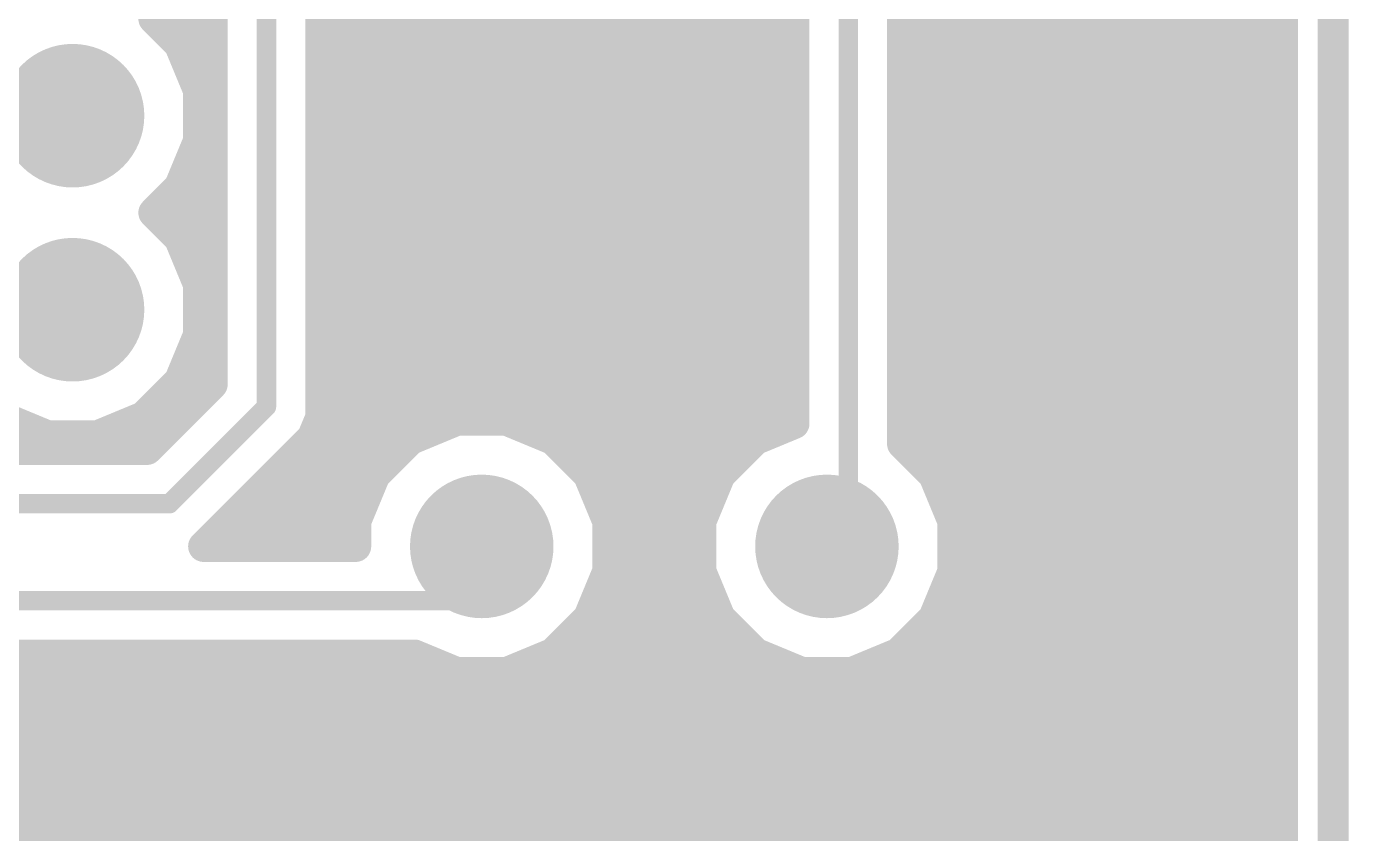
# Model space of a CAD drawing. Extents: x -0.2 to 78.9, y -2.7 to 86.6.
# Drawn here: x 61.63 to 78.94, y 17.27 to 27.84 of the extents above; entities that cross this region are included whole.
import ezdxf

# ---------------------------------------------------------------- set-up
doc = ezdxf.new("R2010")
doc.units = 0
for name, color, linetype in [('16', 174, 'CONTINUOUS'), ('17', 94, 'CONTINUOUS'), ('20', 178, 'CONTINUOUS')]:
    doc.layers.add(name, color=color, linetype=linetype)

# ---------------------------------------------------------------- blocks, each defined once
blk = doc.blocks.new('ROUNDP')
at = {"const_width": 0.5}
blk.add_lwpolyline([(0, -0.25, 1), (0, 0.25, 1), (0, -0.25)], format="xyb", dxfattribs=at)

msp = doc.modelspace()

# ---------------------------------------------------------------- linework, layer by layer
at = {"layer": '16'}
for points, const_width in [([(78.0796, 85.6996), (78.0796, -1.8796)], 0.4064), ([(72.39, 21.59), (72.39, 41.91)], 0.254), ([(73.1011, 22.3755), (73.1011, 41.7685)], 0.4064), ([(71.6788, 41.6154), (71.6788, 22.6393)], 0.4064), ([(64.77, 22.86), (64.77, 38.1)], 0.254), ([(65.4811, 22.7185), (65.4811, 38.0473)], 0.4064), ([(64.0588, 37.6973), (64.0588, 23.1545)], 0.4064), ([(63.2948, 27.9399), (63.6296, 28.2747)], 0.4064), ([(63.3965, 28.0416), (64.0588, 28.0416)], 0.4064), ([(65.4811, 28.0416), (71.6788, 28.0416)], 0.4064), ([(73.1011, 28.0416), (78.0796, 28.0416)], 0.4064), ([(63.6296, 27.6052), (63.2948, 27.9399)], 0.4064), ([(63.5996, 27.6352), (64.0588, 27.6352)], 0.4064), ([(63.8809, 26.9984), (63.6296, 27.6052)], 0.4064), ([(65.4811, 27.6352), (71.6788, 27.6352)], 0.4064), ([(73.1011, 27.6352), (78.0796, 27.6352)], 0.4064), ([(63.7855, 27.2288), (64.0588, 27.2288)], 0.4064), ([(65.4811, 27.2288), (71.6788, 27.2288)], 0.4064), ([(73.1011, 27.2288), (78.0796, 27.2288)], 0.4064), ([(63.8809, 26.3415), (63.8809, 26.9984)], 0.4064), ([(63.8809, 26.8224), (64.0588, 26.8224)], 0.4064), ([(65.4811, 26.8224), (71.6788, 26.8224)], 0.4064), ([(73.1011, 26.8224), (78.0796, 26.8224)], 0.4064), ([(63.6296, 25.7347), (63.8809, 26.3415)], 0.4064), ([(63.8809, 26.416), (64.0588, 26.416)], 0.4064), ([(65.4811, 26.416), (71.6788, 26.416)], 0.4064), ([(73.1011, 26.416), (78.0796, 26.416)], 0.4064), ([(63.7434, 26.0096), (64.0588, 26.0096)], 0.4064), ([(65.4811, 26.0096), (71.6788, 26.0096)], 0.4064), ([(73.1011, 26.0096), (78.0796, 26.0096)], 0.4064), ([(63.2948, 25.3999), (63.6296, 25.7347)], 0.4064), ([(63.4981, 25.6032), (64.0588, 25.6032)], 0.4064), ([(65.4811, 25.6032), (71.6788, 25.6032)], 0.4064), ([(73.1011, 25.6032), (78.0796, 25.6032)], 0.4064), ([(63.6296, 25.0652), (63.2948, 25.3999)], 0.4064), ([(63.498, 25.1968), (64.0588, 25.1968)], 0.4064), ([(65.4811, 25.1968), (71.6788, 25.1968)], 0.4064), ([(73.1011, 25.1968), (78.0796, 25.1968)], 0.4064), ([(63.8809, 24.4584), (63.6296, 25.0652)], 0.4064), ([(63.7435, 24.7904), (64.0588, 24.7904)], 0.4064), ([(65.4811, 24.7904), (71.6788, 24.7904)], 0.4064), ([(73.1011, 24.7904), (78.0796, 24.7904)], 0.4064), ([(63.8809, 23.8015), (63.8809, 24.4584)], 0.4064), ([(63.8809, 24.384), (64.0588, 24.384)], 0.4064), ([(65.4811, 24.384), (71.6788, 24.384)], 0.4064), ([(73.1011, 24.384), (78.0796, 24.384)], 0.4064), ([(63.8809, 23.9776), (64.0588, 23.9776)], 0.4064), ([(65.4811, 23.9776), (71.6788, 23.9776)], 0.4064), ([(73.1011, 23.9776), (78.0796, 23.9776)], 0.4064), ([(63.6296, 23.1947), (63.8809, 23.8015)], 0.4064), ([(63.7855, 23.5712), (64.0588, 23.5712)], 0.4064), ([(65.4811, 23.5712), (71.6788, 23.5712)], 0.4064), ([(73.1011, 23.5712), (78.0796, 23.5712)], 0.4064), ([(63.1652, 22.7303), (63.6296, 23.1947)], 0.4064), ([(64.0588, 23.1545), (63.2054, 22.3011)], 0.4064), ([(63.5997, 23.1648), (64.0588, 23.1648)], 0.4064), ([(65.4811, 23.1648), (71.6788, 23.1648)], 0.4064), ([(73.1011, 23.1648), (78.0796, 23.1648)], 0.4064), ([(61.2947, 22.7303), (61.9015, 22.479)], 0.4064), ([(62.5584, 22.479), (63.1652, 22.7303)], 0.4064), ([(63.1933, 22.7584), (63.6627, 22.7584)], 0.4064), ([(63.5, 21.59), (64.77, 22.86)], 0.254), ([(65.3728, 22.4571), (65.4811, 22.7185)], 0.4064), ([(65.4811, 22.7584), (71.6788, 22.7584)], 0.4064), ([(67.2609, 22.6821), (66.6541, 22.4308)], 0.4064), ([(67.9178, 22.6821), (67.2609, 22.6821)], 0.4064), ([(68.5246, 22.4308), (67.9178, 22.6821)], 0.4064), ([(73.1011, 22.7584), (78.0796, 22.7584)], 0.4064), ([(71.6788, 22.6393), (71.1753, 22.4308)], 0.4064), ([(47.0561, 22.352), (63.2563, 22.352)], 0.4064), ([(61.9015, 22.479), (62.5584, 22.479)], 0.4064), ([(65.1728, 22.2571), (65.3728, 22.4571)], 0.4064), ([(65.2677, 22.352), (66.5753, 22.352)], 0.4064), ([(66.6541, 22.4308), (66.1897, 21.9664)], 0.4064), ([(68.989, 21.9664), (68.5246, 22.4308)], 0.4064), ([(68.6034, 22.352), (71.0965, 22.352)], 0.4064), ([(71.1753, 22.4308), (70.7109, 21.9664)], 0.4064), ([(73.5102, 21.9664), (73.1011, 22.3755)], 0.4064), ([(73.1246, 22.352), (78.0796, 22.352)], 0.4064), ([(63.2054, 22.3011), (47.1579, 22.3011)], 0.4064), ([(63.9467, 21.0311), (65.1728, 22.2571)], 0.4064), ([(66.1897, 21.9664), (65.9384, 21.3596)], 0.4064), ([(69.2403, 21.3596), (68.989, 21.9664)], 0.4064), ([(70.7109, 21.9664), (70.4596, 21.3596)], 0.4064), ([(73.7615, 21.3596), (73.5102, 21.9664)], 0.4064), ([(64.8612, 21.9456), (66.1811, 21.9456)], 0.4064), ([(68.9977, 21.9456), (70.7023, 21.9456)], 0.4064), ([(73.5189, 21.9456), (78.0796, 21.9456)], 0.4064), ([(46.99, 21.59), (63.5, 21.59)], 0.254), ([(64.4548, 21.5392), (66.0128, 21.5392)], 0.4064), ([(69.166, 21.5392), (70.534, 21.5392)], 0.4064), ([(72.1106, 21.0312), (72.39, 21.59)], 0.254), ([(73.6872, 21.5392), (78.0796, 21.5392)], 0.4064), ([(65.9384, 21.3596), (65.9384, 21.0311)], 0.4064), ([(69.2403, 20.7027), (69.2403, 21.3596)], 0.4064), ([(70.4596, 21.3596), (70.4596, 20.7027)], 0.4064), ([(73.7615, 20.7027), (73.7615, 21.3596)], 0.4064), ([(64.0484, 21.1328), (65.9384, 21.1328)], 0.4064), ([(69.2403, 21.1328), (70.4596, 21.1328)], 0.4064), ([(73.7615, 21.1328), (78.0796, 21.1328)], 0.4064), ([(65.9384, 21.0311), (63.9467, 21.0311)], 0.4064), ([(67.31, 20.32), (67.5894, 21.0312)], 0.254), ([(68.989, 20.0959), (69.2403, 20.7027)], 0.4064), ([(69.2403, 20.7264), (70.4596, 20.7264)], 0.4064), ([(70.4596, 20.7027), (70.7109, 20.0959)], 0.4064), ([(73.5102, 20.0959), (73.7615, 20.7027)], 0.4064), ([(73.7615, 20.7264), (78.0796, 20.7264)], 0.4064), ([(16.51, 20.32), (67.31, 20.32)], 0.254), ([(69.0818, 20.32), (70.618, 20.32)], 0.4064), ([(73.603, 20.32), (78.0796, 20.32)], 0.4064), ([(68.5246, 19.6315), (68.989, 20.0959)], 0.4064), ([(70.7109, 20.0959), (71.1753, 19.6315)], 0.4064), ([(73.0458, 19.6315), (73.5102, 20.0959)], 0.4064), ([(68.8067, 19.9136), (70.8932, 19.9136)], 0.4064), ([(73.3279, 19.9136), (78.0796, 19.9136)], 0.4064), ([(16.8045, 19.6088), (66.7089, 19.6088)], 0.4064), ([(66.7089, 19.6088), (67.2609, 19.3802)], 0.4064), ([(67.9178, 19.3802), (68.5246, 19.6315)], 0.4064), ([(71.1753, 19.6315), (71.7821, 19.3802)], 0.4064), ([(72.439, 19.3802), (73.0458, 19.6315)], 0.4064), ([(16.7028, 19.5072), (66.9542, 19.5072)], 0.4064), ([(67.2609, 19.3802), (67.9178, 19.3802)], 0.4064), ([(68.2244, 19.5072), (71.4754, 19.5072)], 0.4064), ([(71.7821, 19.3802), (72.439, 19.3802)], 0.4064), ([(72.7456, 19.5072), (78.0796, 19.5072)], 0.4064), ([(16.2964, 19.1008), (78.0796, 19.1008)], 0.4064), ([(15.89, 18.6944), (78.0796, 18.6944)], 0.4064), ([(15.5466, 18.288), (78.0796, 18.288)], 0.4064), ([(15.6209, 17.8816), (78.0796, 17.8816)], 0.4064), ([(15.6209, 17.4752), (78.0796, 17.4752)], 0.4064), ([(15.4624, 17.0688), (78.0796, 17.0688)], 0.4064)]:
    msp.add_lwpolyline(points, dxfattribs=dict(at, const_width=const_width))
for points, const_width in [([(63.3666, 28.0118, 1), (63.223, 27.868)], 0.2032), ([(63.223, 28.0117, 1), (63.3666, 27.8681)], 0.2032), ([(63.5996, 27.7368, 1), (63.5996, 27.5336)], 0.2032), ([(63.7235, 27.6441, 1), (63.5357, 27.5663)], 0.2032), ([(63.5578, 27.5333, 1), (63.7014, 27.6771)], 0.2032), ([(64.0588, 27.5336, 1), (64.0588, 27.7368)], 0.2032), ([(65.4811, 27.7368, 1), (65.4811, 27.5336)], 0.2032), ([(71.6788, 27.5336, 1), (71.6788, 27.7368)], 0.2032), ([(73.1011, 27.7368, 1), (73.1011, 27.5336)], 0.2032), ([(78.0796, 27.5336, 1), (78.0796, 27.7368)], 0.2032), ([(63.7855, 27.3304, 1), (63.7855, 27.1272)], 0.2032), ([(64.0588, 27.1272, 1), (64.0588, 27.3304)], 0.2032), ([(65.4811, 27.3304, 1), (65.4811, 27.1272)], 0.2032), ([(71.6788, 27.1272, 1), (71.6788, 27.3304)], 0.2032), ([(73.1011, 27.3304, 1), (73.1011, 27.1272)], 0.2032), ([(78.0796, 27.1272, 1), (78.0796, 27.3304)], 0.2032), ([(63.9825, 26.9984, 1), (63.7793, 26.9984)], 0.2032), ([(63.8809, 26.924, 1), (63.8809, 26.7208)], 0.2032), ([(63.787, 26.9595, 1), (63.9748, 27.0373)], 0.2032), ([(64.0588, 26.7208, 1), (64.0588, 26.924)], 0.2032), ([(65.4811, 26.924, 1), (65.4811, 26.7208)], 0.2032), ([(71.6788, 26.7208, 1), (71.6788, 26.924)], 0.2032), ([(73.1011, 26.924, 1), (73.1011, 26.7208)], 0.2032), ([(78.0796, 26.7208, 1), (78.0796, 26.924)], 0.2032), ([(63.8809, 26.5176, 1), (63.8809, 26.3144)], 0.2032), ([(63.9748, 26.3026, 1), (63.787, 26.3804)], 0.2032), ([(64.0588, 26.3144, 1), (64.0588, 26.5176)], 0.2032), ([(65.4811, 26.5176, 1), (65.4811, 26.3144)], 0.2032), ([(71.6788, 26.3144, 1), (71.6788, 26.5176)], 0.2032), ([(73.1011, 26.5176, 1), (73.1011, 26.3144)], 0.2032), ([(78.0796, 26.3144, 1), (78.0796, 26.5176)], 0.2032), ([(63.7793, 26.3415, 1), (63.9825, 26.3415)], 0.2032), ([(63.7434, 26.1112, 1), (63.7434, 25.908)], 0.2032), ([(64.0588, 25.908, 1), (64.0588, 26.1112)], 0.2032), ([(65.4811, 26.1112, 1), (65.4811, 25.908)], 0.2032), ([(71.6788, 25.908, 1), (71.6788, 26.1112)], 0.2032), ([(73.1011, 26.1112, 1), (73.1011, 25.908)], 0.2032), ([(78.0796, 25.908, 1), (78.0796, 26.1112)], 0.2032), ([(63.4981, 25.7048, 1), (63.4981, 25.5016)], 0.2032), ([(63.5357, 25.7736, 1), (63.7235, 25.6958)], 0.2032), ([(63.7014, 25.6629, 1), (63.5578, 25.8065)], 0.2032), ([(64.0588, 25.5016, 1), (64.0588, 25.7048)], 0.2032), ([(65.4811, 25.7048, 1), (65.4811, 25.5016)], 0.2032), ([(71.6788, 25.5016, 1), (71.6788, 25.7048)], 0.2032), ([(73.1011, 25.7048, 1), (73.1011, 25.5016)], 0.2032), ([(78.0796, 25.5016, 1), (78.0796, 25.7048)], 0.2032), ([(63.3666, 25.4718, 1), (63.223, 25.328)], 0.2032), ([(63.223, 25.4717, 1), (63.3666, 25.3281)], 0.2032), ([(63.498, 25.2984, 1), (63.498, 25.0952)], 0.2032), ([(64.0588, 25.0952, 1), (64.0588, 25.2984)], 0.2032), ([(65.4811, 25.2984, 1), (65.4811, 25.0952)], 0.2032), ([(71.6788, 25.0952, 1), (71.6788, 25.2984)], 0.2032), ([(73.1011, 25.2984, 1), (73.1011, 25.0952)], 0.2032), ([(78.0796, 25.0952, 1), (78.0796, 25.2984)], 0.2032), ([(63.7235, 25.1041, 1), (63.5357, 25.0263)], 0.2032), ([(63.5578, 24.9933, 1), (63.7014, 25.1371)], 0.2032), ([(63.7435, 24.892, 1), (63.7435, 24.6888)], 0.2032), ([(64.0588, 24.6888, 1), (64.0588, 24.892)], 0.2032), ([(65.4811, 24.892, 1), (65.4811, 24.6888)], 0.2032), ([(71.6788, 24.6888, 1), (71.6788, 24.892)], 0.2032), ([(73.1011, 24.892, 1), (73.1011, 24.6888)], 0.2032), ([(78.0796, 24.6888, 1), (78.0796, 24.892)], 0.2032), ([(63.9825, 24.4584, 1), (63.7793, 24.4584)], 0.2032), ([(63.787, 24.4195, 1), (63.9748, 24.4973)], 0.2032), ([(63.8809, 24.4856, 1), (63.8809, 24.2824)], 0.2032), ([(64.0588, 24.2824, 1), (64.0588, 24.4856)], 0.2032), ([(65.4811, 24.4856, 1), (65.4811, 24.2824)], 0.2032), ([(71.6788, 24.2824, 1), (71.6788, 24.4856)], 0.2032), ([(73.1011, 24.4856, 1), (73.1011, 24.2824)], 0.2032), ([(78.0796, 24.2824, 1), (78.0796, 24.4856)], 0.2032), ([(63.8809, 24.0792, 1), (63.8809, 23.876)], 0.2032), ([(64.0588, 23.876, 1), (64.0588, 24.0792)], 0.2032), ([(65.4811, 24.0792, 1), (65.4811, 23.876)], 0.2032), ([(71.6788, 23.876, 1), (71.6788, 24.0792)], 0.2032), ([(73.1011, 24.0792, 1), (73.1011, 23.876)], 0.2032), ([(78.0796, 23.876, 1), (78.0796, 24.0792)], 0.2032), ([(63.7793, 23.8015, 1), (63.9825, 23.8015)], 0.2032), ([(63.9748, 23.7626, 1), (63.787, 23.8404)], 0.2032), ([(63.7855, 23.6728, 1), (63.7855, 23.4696)], 0.2032), ([(64.0588, 23.4696, 1), (64.0588, 23.6728)], 0.2032), ([(65.4811, 23.6728, 1), (65.4811, 23.4696)], 0.2032), ([(71.6788, 23.4696, 1), (71.6788, 23.6728)], 0.2032), ([(73.1011, 23.6728, 1), (73.1011, 23.4696)], 0.2032), ([(78.0796, 23.4696, 1), (78.0796, 23.6728)], 0.2032), ([(63.7014, 23.1229, 1), (63.5578, 23.2665)], 0.2032), ([(63.5997, 23.2664, 1), (63.5997, 23.0632)], 0.2032), ([(63.5357, 23.2336, 1), (63.7235, 23.1558)], 0.2032), ([(63.9572, 23.1545, 1), (64.1604, 23.1545)], 0.2032), ([(64.1306, 23.0827, 1), (63.987, 23.2263)], 0.2032), ([(64.0588, 23.0632, 1), (64.0588, 23.2664)], 0.2032), ([(65.4811, 23.2664, 1), (65.4811, 23.0632)], 0.2032), ([(71.6788, 23.0632, 1), (71.6788, 23.2664)], 0.2032), ([(73.1011, 23.2664, 1), (73.1011, 23.0632)], 0.2032), ([(78.0796, 23.0632, 1), (78.0796, 23.2664)], 0.2032), ([(63.0934, 22.8021, 1), (63.237, 22.6585)], 0.2032), ([(63.1933, 22.86, 1), (63.1933, 22.6568)], 0.2032), ([(63.2041, 22.6364, 1), (63.1263, 22.8242)], 0.2032), ([(63.6627, 22.6568, 1), (63.6627, 22.86)], 0.2032), ([(64.7065, 22.86, 1), (64.8335, 22.86)], 0.127), ([(64.8149, 22.8151, 1), (64.7251, 22.9049)], 0.127), ([(65.4811, 22.86, 1), (65.4811, 22.6568)], 0.2032), ([(65.575, 22.6796, 1), (65.3872, 22.7574)], 0.2032), ([(67.2609, 22.7837, 1), (67.2609, 22.5805)], 0.2032), ([(67.2998, 22.5882, 1), (67.222, 22.776)], 0.2032), ([(67.9567, 22.776, 1), (67.8789, 22.5882)], 0.2032), ([(67.9178, 22.5805, 1), (67.9178, 22.7837)], 0.2032), ([(71.6788, 22.6568, 1), (71.6788, 22.86)], 0.2032), ([(73.1011, 22.86, 1), (73.1011, 22.6568)], 0.2032), ([(78.0796, 22.6568, 1), (78.0796, 22.86)], 0.2032), ([(65.3795, 22.7185, 1), (65.5827, 22.7185)], 0.2032), ([(71.5772, 22.6393, 1), (71.7804, 22.6393)], 0.2032), ([(71.7177, 22.5454, 1), (71.6399, 22.7332)], 0.2032), ([(61.9015, 22.5806, 1), (61.9015, 22.3774)], 0.2032), ([(61.8626, 22.3851, 1), (61.9404, 22.5729)], 0.2032), ([(62.5195, 22.5729, 1), (62.5973, 22.3851)], 0.2032), ([(62.5584, 22.3774, 1), (62.5584, 22.5806)], 0.2032), ([(63.2563, 22.2504, 1), (63.2563, 22.4536)], 0.2032), ([(65.2677, 22.4536, 1), (65.2677, 22.2504)], 0.2032), ([(65.2789, 22.496, 1), (65.4667, 22.4182)], 0.2032), ([(65.4446, 22.3853, 1), (65.301, 22.5289)], 0.2032), ([(66.6152, 22.5247, 1), (66.693, 22.3369)], 0.2032), ([(66.5753, 22.2504, 1), (66.5753, 22.4536)], 0.2032), ([(66.7259, 22.359, 1), (66.5823, 22.5026)], 0.2032), ([(68.5964, 22.5026, 1), (68.4528, 22.359)], 0.2032), ([(68.4857, 22.3369, 1), (68.5635, 22.5247)], 0.2032), ([(68.6034, 22.4536, 1), (68.6034, 22.2504)], 0.2032), ([(71.1364, 22.5247, 1), (71.2142, 22.3369)], 0.2032), ([(71.0965, 22.2504, 1), (71.0965, 22.4536)], 0.2032), ([(71.2471, 22.359, 1), (71.1035, 22.5026)], 0.2032), ([(73.1729, 22.4473, 1), (73.0293, 22.3037)], 0.2032), ([(73.1246, 22.4536, 1), (73.1246, 22.2504)], 0.2032), ([(78.0796, 22.2504, 1), (78.0796, 22.4536)], 0.2032), ([(63.1336, 22.3729, 1), (63.2772, 22.2293)], 0.2032), ([(63.2054, 22.1995, 1), (63.2054, 22.4027)], 0.2032), ([(65.101, 22.3289, 1), (65.2446, 22.1853)], 0.2032), ([(65.2446, 22.1853, 1), (65.101, 22.3289)], 0.2032), ([(72.9995, 22.3755, 1), (73.2027, 22.3755)], 0.2032), ([(66.2836, 21.9275, 1), (66.0958, 22.0053)], 0.2032), ([(69.0829, 22.0053, 1), (68.8951, 21.9275)], 0.2032), ([(70.8048, 21.9275, 1), (70.617, 22.0053)], 0.2032), ([(73.6041, 22.0053, 1), (73.4163, 21.9275)], 0.2032), ([(64.8612, 22.0472, 1), (64.8612, 21.844)], 0.2032), ([(66.1179, 22.0382, 1), (66.2615, 21.8946)], 0.2032), ([(66.1811, 21.844, 1), (66.1811, 22.0472)], 0.2032), ([(68.9977, 22.0472, 1), (68.9977, 21.844)], 0.2032), ([(68.9172, 21.8946, 1), (69.0608, 22.0382)], 0.2032), ([(70.6391, 22.0382, 1), (70.7827, 21.8946)], 0.2032), ([(70.7023, 21.844, 1), (70.7023, 22.0472)], 0.2032), ([(73.5189, 22.0472, 1), (73.5189, 21.844)], 0.2032), ([(73.4384, 21.8946, 1), (73.582, 22.0382)], 0.2032), ([(78.0796, 21.844, 1), (78.0796, 22.0472)], 0.2032), ([(63.4551, 21.6349, 1), (63.5449, 21.5451)], 0.127), ([(63.5, 21.5265, 1), (63.5, 21.6535)], 0.127), ([(64.4548, 21.6408, 1), (64.4548, 21.4376)], 0.2032), ([(66.0128, 21.4376, 1), (66.0128, 21.6408)], 0.2032), ([(69.166, 21.6408, 1), (69.166, 21.4376)], 0.2032), ([(70.534, 21.4376, 1), (70.534, 21.6408)], 0.2032), ([(72.3265, 21.59, 1), (72.4535, 21.59)], 0.127), ([(72.4468, 21.5616, 1), (72.3332, 21.6184)], 0.127), ([(73.6872, 21.6408, 1), (73.6872, 21.4376)], 0.2032), ([(78.0796, 21.4376, 1), (78.0796, 21.6408)], 0.2032), ([(66.04, 21.3596, 1), (65.8368, 21.3596)], 0.2032), ([(65.8445, 21.3985, 1), (66.0323, 21.3207)], 0.2032), ([(69.3419, 21.3596, 1), (69.1387, 21.3596)], 0.2032), ([(69.1464, 21.3207, 1), (69.3342, 21.3985)], 0.2032), ([(70.5612, 21.3596, 1), (70.358, 21.3596)], 0.2032), ([(70.3657, 21.3985, 1), (70.5535, 21.3207)], 0.2032), ([(73.8631, 21.3596, 1), (73.6599, 21.3596)], 0.2032), ([(73.6676, 21.3207, 1), (73.8554, 21.3985)], 0.2032), ([(64.0484, 21.2344, 1), (64.0484, 21.0312)], 0.2032), ([(65.9384, 21.0312, 1), (65.9384, 21.2344)], 0.2032), ([(69.2403, 21.2344, 1), (69.2403, 21.0312)], 0.2032), ([(70.4596, 21.0312, 1), (70.4596, 21.2344)], 0.2032), ([(73.7615, 21.2344, 1), (73.7615, 21.0312)], 0.2032), ([(78.0796, 21.0312, 1), (78.0796, 21.2344)], 0.2032), ([(63.9467, 21.1327, 1), (63.9467, 20.9295)], 0.2032), ([(63.8749, 21.1029, 1), (64.0185, 20.9593)], 0.2032), ([(65.8368, 21.0311, 1), (66.04, 21.0311)], 0.2032), ([(65.9384, 20.9295, 1), (65.9384, 21.1327)], 0.2032), ([(67.6485, 21.008, 1), (67.5303, 21.0544)], 0.127), ([(72.0538, 21.0596, 1), (72.1674, 21.0028)], 0.127), ([(69.2403, 20.828, 1), (69.2403, 20.6248)], 0.2032), ([(69.1387, 20.7027, 1), (69.3419, 20.7027)], 0.2032), ([(69.3342, 20.6638, 1), (69.1464, 20.7416)], 0.2032), ([(70.5535, 20.7416, 1), (70.3657, 20.6638)], 0.2032), ([(70.358, 20.7027, 1), (70.5612, 20.7027)], 0.2032), ([(70.4596, 20.6248, 1), (70.4596, 20.828)], 0.2032), ([(73.7615, 20.828, 1), (73.7615, 20.6248)], 0.2032), ([(73.6599, 20.7027, 1), (73.8631, 20.7027)], 0.2032), ([(73.8554, 20.6638, 1), (73.6676, 20.7416)], 0.2032), ([(78.0796, 20.6248, 1), (78.0796, 20.828)], 0.2032), ([(67.31, 20.2565, 1), (67.31, 20.3835)], 0.127), ([(69.0818, 20.4216, 1), (69.0818, 20.2184)], 0.2032), ([(70.618, 20.2184, 1), (70.618, 20.4216)], 0.2032), ([(73.603, 20.4216, 1), (73.603, 20.2184)], 0.2032), ([(78.0796, 20.2184, 1), (78.0796, 20.4216)], 0.2032), ([(67.2509, 20.3432, 1), (67.3691, 20.2968)], 0.127), ([(69.0608, 20.0241, 1), (68.9172, 20.1677)], 0.2032), ([(70.7827, 20.1677, 1), (70.6391, 20.0241)], 0.2032), ([(73.582, 20.0241, 1), (73.4384, 20.1677)], 0.2032), ([(68.8067, 20.0152, 1), (68.8067, 19.812)], 0.2032), ([(68.8951, 20.1348, 1), (69.0829, 20.057)], 0.2032), ([(70.617, 20.057, 1), (70.8048, 20.1348)], 0.2032), ([(70.8932, 19.812, 1), (70.8932, 20.0152)], 0.2032), ([(73.3279, 20.0152, 1), (73.3279, 19.812)], 0.2032), ([(73.4163, 20.1348, 1), (73.6041, 20.057)], 0.2032), ([(78.0796, 19.812, 1), (78.0796, 20.0152)], 0.2032), ([(66.7478, 19.7027, 1), (66.67, 19.5149)], 0.2032), ([(66.7089, 19.5072, 1), (66.7089, 19.7104)], 0.2032), ([(68.4528, 19.7033, 1), (68.5964, 19.5597)], 0.2032), ([(68.5635, 19.5376, 1), (68.4857, 19.7254)], 0.2032), ([(71.2142, 19.7254, 1), (71.1364, 19.5376)], 0.2032), ([(71.1035, 19.5597, 1), (71.2471, 19.7033)], 0.2032), ([(72.974, 19.7033, 1), (73.1176, 19.5597)], 0.2032), ([(73.0847, 19.5376, 1), (73.0069, 19.7254)], 0.2032), ([(66.9542, 19.4056, 1), (66.9542, 19.6088)], 0.2032), ([(67.2609, 19.4818, 1), (67.2609, 19.2786)], 0.2032), ([(67.222, 19.2863, 1), (67.2998, 19.4741)], 0.2032), ([(67.8789, 19.4741, 1), (67.9567, 19.2863)], 0.2032), ([(67.9178, 19.2786, 1), (67.9178, 19.4818)], 0.2032), ([(68.2244, 19.6088, 1), (68.2244, 19.4056)], 0.2032), ([(71.4754, 19.4056, 1), (71.4754, 19.6088)], 0.2032), ([(71.7821, 19.4818, 1), (71.7821, 19.2786)], 0.2032), ([(71.7432, 19.2863, 1), (71.821, 19.4741)], 0.2032), ([(72.4001, 19.4741, 1), (72.4779, 19.2863)], 0.2032), ([(72.439, 19.2786, 1), (72.439, 19.4818)], 0.2032), ([(72.7456, 19.6088, 1), (72.7456, 19.4056)], 0.2032), ([(78.0796, 19.4056, 1), (78.0796, 19.6088)], 0.2032), ([(78.0796, 18.9992, 1), (78.0796, 19.2024)], 0.2032), ([(78.0796, 18.5928, 1), (78.0796, 18.796)], 0.2032), ([(78.0796, 18.1864, 1), (78.0796, 18.3896)], 0.2032), ([(78.0796, 17.78, 1), (78.0796, 17.9832)], 0.2032), ([(78.0796, 17.3736, 1), (78.0796, 17.5768)], 0.2032), ([(78.0796, 16.9672, 1), (78.0796, 17.1704)], 0.2032)]:
    msp.add_lwpolyline(points, format="xyb", dxfattribs=dict(at, const_width=const_width))
at = {"layer": '20', "const_width": 0.4064}
msp.add_lwpolyline([(78.74, 86.36), (78.74, -2.54)], dxfattribs=at)

# ---------------------------------------------------------------- block references
at = {"layer": '17', "xscale": 1.8796, "yscale": 1.8796, "rotation": 90}
for p in [(62.23, 26.67), (62.23, 24.13), (67.5894, 21.0312), (72.1106, 21.0312)]:
    msp.add_blockref('ROUNDP', p, dxfattribs=at)

doc.saveas('drawing.dxf')
